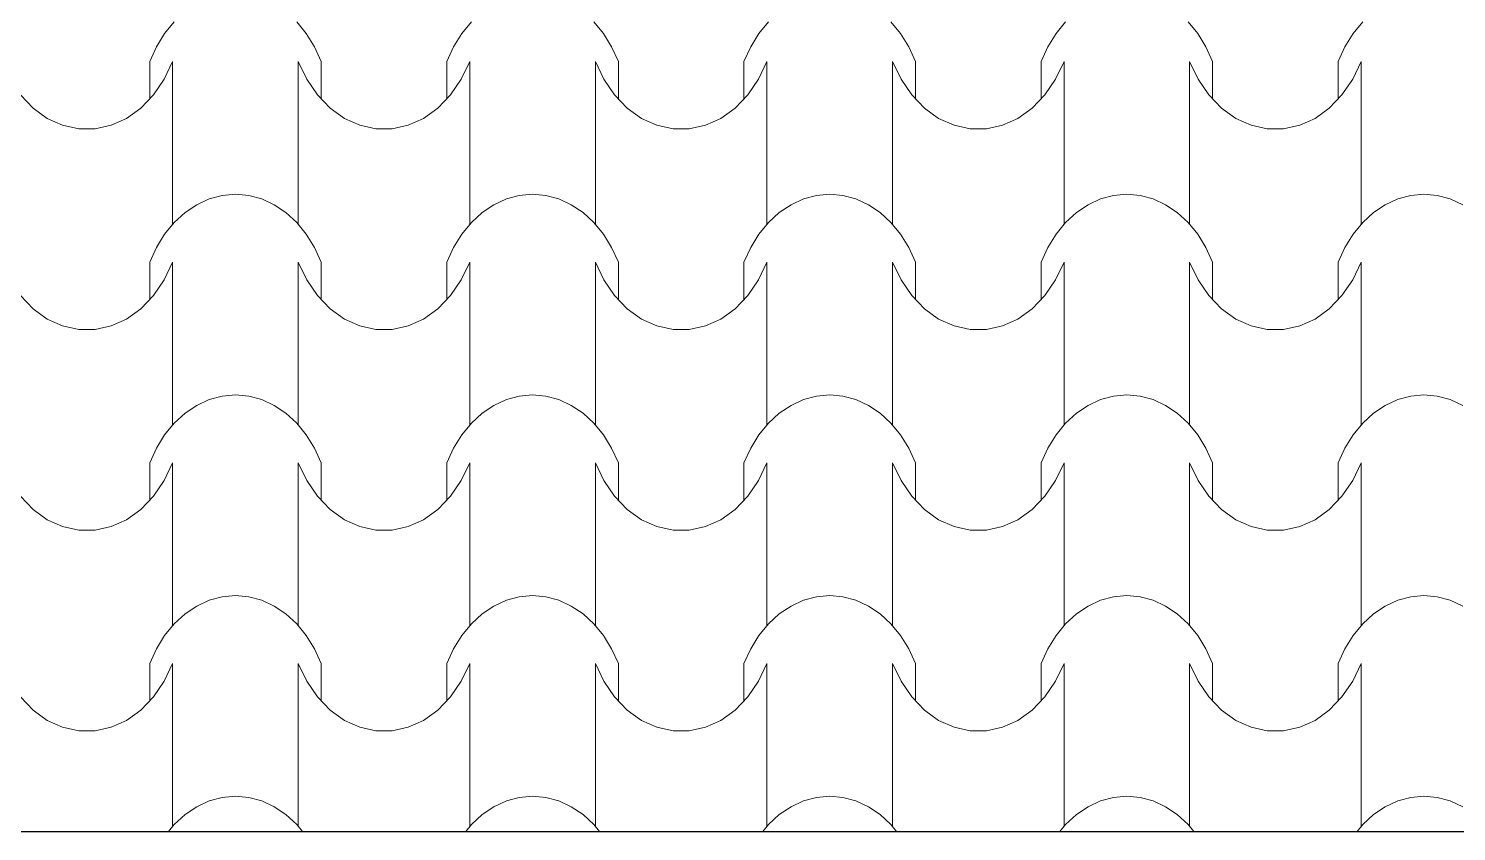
# Model space of a CAD drawing. Header units: millimetres. Extents: x 42452 to 2852333, y -419346 to 834876.
# Drawn here: x 2630240 to 2633486, y 648062 to 649887 of the extents above; entities that cross this region are included whole.
import ezdxf

# ---------------------------------------------------------------- set-up
doc = ezdxf.new("R2010")
doc.units = ezdxf.units.MM
doc.layers.add('M-2 keramitin shtrixi_Ном._пера__21_Pen_No__1', color=7, linetype='Continuous', lineweight=15)
doc.layers.add('memar', color=7, linetype='Continuous', lineweight=25)

# ---------------------------------------------------------------- blocks, each defined once
blk = doc.blocks.new('*X17')
at = {"layer": 'M-2 keramitin shtrixi_Ном._пера__21_Pen_No__1', "color": 7, "linetype": 'Continuous', "lineweight": 15}
for p, q in [((-255790, -1360834.4), (-255768.2, -1360807.7)), ((-255489.8, -1360807.7), (-255468, -1360834.4)), ((-255114.5, -1360834.4), (-255092.6, -1360807.7)), ((-254814.3, -1360807.7), (-254792.5, -1360834.4)), ((-254438.9, -1360834.4), (-254417.1, -1360807.7)), ((-254138.7, -1360807.7), (-254116.9, -1360834.4)), ((-253763.3, -1360834.4), (-253741.5, -1360807.7)), ((-253463.2, -1360807.7), (-253441.3, -1360834.4)), ((-253087.8, -1360834.4), (-253066, -1360807.7)), ((-255808.7, -1360864.6), (-255790, -1360834.4)), ((-255468, -1360834.4), (-255449.3, -1360864.6)), ((-255133.2, -1360864.6), (-255114.5, -1360834.4)), ((-254792.5, -1360834.4), (-254773.7, -1360864.6)), ((-254457.6, -1360864.6), (-254438.9, -1360834.4)), ((-254116.9, -1360834.4), (-254098.2, -1360864.6)), ((-253782.1, -1360864.6), (-253763.3, -1360834.4)), ((-253441.3, -1360834.4), (-253422.6, -1360864.6)), ((-253106.5, -1360864.6), (-253087.8, -1360834.4)), ((-255824, -1360897.8), (-255808.7, -1360864.6)), ((-255449.3, -1360864.6), (-255434, -1360897.8)), ((-255148.5, -1360897.8), (-255133.2, -1360864.6)), ((-254773.7, -1360864.6), (-254758.4, -1360897.8)), ((-254472.9, -1360897.8), (-254457.6, -1360864.6)), ((-254098.2, -1360864.6), (-254082.9, -1360897.8)), ((-253797.4, -1360897.8), (-253782.1, -1360864.6)), ((-253422.6, -1360864.6), (-253407.3, -1360897.8)), ((-253121.8, -1360897.8), (-253106.5, -1360864.6)), ((-255824, -1360982.9), (-255824, -1360897.8)), ((-255771.8, -1360897.8), (-255791.1, -1360938.3)), ((-255771.8, -1361082.9), (-255771.8, -1360897.8)), ((-255486.3, -1361082.9), (-255486.3, -1360897.8)), ((-255466.9, -1360938.3), (-255486.3, -1360897.8)), ((-255434, -1360982.9), (-255434, -1360897.8)), ((-255148.5, -1360982.9), (-255148.5, -1360897.8)), ((-255096.2, -1360897.8), (-255115.5, -1360938.3)), ((-255096.2, -1361082.9), (-255096.2, -1360897.8)), ((-254810.7, -1361082.9), (-254810.7, -1360897.8)), ((-254791.4, -1360938.3), (-254810.7, -1360897.8)), ((-254758.4, -1360982.9), (-254758.4, -1360897.8)), ((-254472.9, -1360982.9), (-254472.9, -1360897.8)), ((-254420.7, -1360897.8), (-254440, -1360938.3)), ((-254420.7, -1361082.9), (-254420.7, -1360897.8)), ((-254135.1, -1361082.9), (-254135.1, -1360897.8)), ((-254115.8, -1360938.3), (-254135.1, -1360897.8)), ((-254082.9, -1360982.9), (-254082.9, -1360897.8)), ((-253797.4, -1360982.9), (-253797.4, -1360897.8)), ((-253745.1, -1360897.8), (-253764.4, -1360938.3)), ((-253745.1, -1361082.9), (-253745.1, -1360897.8)), ((-253459.6, -1361082.9), (-253459.6, -1360897.8)), ((-253440.3, -1360938.3), (-253459.6, -1360897.8)), ((-253407.3, -1360982.9), (-253407.3, -1360897.8)), ((-253121.8, -1360982.9), (-253121.8, -1360897.8)), ((-253069.5, -1360897.8), (-253088.9, -1360938.3)), ((-253069.5, -1361082.9), (-253069.5, -1360897.8)), ((-255791.1, -1360938.3), (-255815.5, -1360974.1)), ((-255442.5, -1360974.1), (-255466.9, -1360938.3)), ((-255115.5, -1360938.3), (-255140, -1360974.1)), ((-254767, -1360974.1), (-254791.4, -1360938.3)), ((-254440, -1360938.3), (-254464.4, -1360974.1)), ((-254091.4, -1360974.1), (-254115.8, -1360938.3)), ((-253764.4, -1360938.3), (-253788.8, -1360974.1)), ((-253415.8, -1360974.1), (-253440.3, -1360938.3)), ((-253088.9, -1360938.3), (-253113.3, -1360974.1)), ((-256089.3, -1361004), (-256118.1, -1360974.1)), ((-256056.9, -1361027.2), (-256089.3, -1361004)), ((-255844.3, -1361004), (-255876.7, -1361027.2)), ((-255815.5, -1360974.1), (-255844.3, -1361004)), ((-255413.7, -1361004), (-255442.5, -1360974.1)), ((-255381.3, -1361027.2), (-255413.7, -1361004)), ((-255168.8, -1361004), (-255201.1, -1361027.2)), ((-255140, -1360974.1), (-255168.8, -1361004)), ((-254738.2, -1361004), (-254767, -1360974.1)), ((-254705.8, -1361027.2), (-254738.2, -1361004)), ((-254493.2, -1361004), (-254525.6, -1361027.2)), ((-254464.4, -1360974.1), (-254493.2, -1361004)), ((-254062.6, -1361004), (-254091.4, -1360974.1)), ((-254030.2, -1361027.2), (-254062.6, -1361004)), ((-253817.6, -1361004), (-253850, -1361027.2)), ((-253788.8, -1360974.1), (-253817.6, -1361004)), ((-253387, -1361004), (-253415.8, -1360974.1)), ((-253354.7, -1361027.2), (-253387, -1361004)), ((-253142.1, -1361004), (-253174.4, -1361027.2)), ((-253113.3, -1360974.1), (-253142.1, -1361004)), ((-256021.9, -1361043.1), (-256056.9, -1361027.2)), ((-255876.7, -1361027.2), (-255911.7, -1361043.1)), ((-255346.4, -1361043.1), (-255381.3, -1361027.2)), ((-255201.1, -1361027.2), (-255236.1, -1361043.1)), ((-254670.8, -1361043.1), (-254705.8, -1361027.2)), ((-254525.6, -1361027.2), (-254560.5, -1361043.1)), ((-253995.3, -1361043.1), (-254030.2, -1361027.2)), ((-253850, -1361027.2), (-253885, -1361043.1)), ((-253319.7, -1361043.1), (-253354.7, -1361027.2)), ((-253174.4, -1361027.2), (-253209.4, -1361043.1)), ((-255985.4, -1361051.1), (-256021.9, -1361043.1)), ((-255966.8, -1361051.1), (-255985.4, -1361051.1)), ((-255948.2, -1361051.1), (-255966.8, -1361051.1)), ((-255911.7, -1361043.1), (-255948.2, -1361051.1)), ((-255309.8, -1361051.1), (-255346.4, -1361043.1)), ((-255291.2, -1361051.1), (-255309.8, -1361051.1)), ((-255272.7, -1361051.1), (-255291.2, -1361051.1)), ((-255236.1, -1361043.1), (-255272.7, -1361051.1)), ((-254634.2, -1361051.1), (-254670.8, -1361043.1)), ((-254615.7, -1361051.1), (-254634.2, -1361051.1)), ((-254597.1, -1361051.1), (-254615.7, -1361051.1)), ((-254560.5, -1361043.1), (-254597.1, -1361051.1)), ((-253958.7, -1361051.1), (-253995.3, -1361043.1)), ((-253940.1, -1361051.1), (-253958.7, -1361051.1)), ((-253921.6, -1361051.1), (-253940.1, -1361051.1)), ((-253885, -1361043.1), (-253921.6, -1361051.1)), ((-253283.1, -1361051.1), (-253319.7, -1361043.1)), ((-253264.6, -1361051.1), (-253283.1, -1361051.1)), ((-253246, -1361051.1), (-253264.6, -1361051.1)), ((-253209.4, -1361043.1), (-253246, -1361051.1)), ((-255771.8, -1361268), (-255771.8, -1361082.9)), ((-255486.3, -1361268), (-255486.3, -1361082.9)), ((-255096.2, -1361268), (-255096.2, -1361082.9)), ((-254810.7, -1361268), (-254810.7, -1361082.9)), ((-254420.7, -1361268), (-254420.7, -1361082.9)), ((-254135.1, -1361268), (-254135.1, -1361082.9)), ((-253745.1, -1361268), (-253745.1, -1361082.9)), ((-253459.6, -1361268), (-253459.6, -1361082.9)), ((-253069.5, -1361268), (-253069.5, -1361082.9)), ((-255743.7, -1361241.6), (-255717, -1361223.6)), ((-255717, -1361223.6), (-255688.6, -1361210.5)), ((-255688.6, -1361210.5), (-255659.1, -1361202.5)), ((-255659.1, -1361202.5), (-255629, -1361199.9)), ((-255629, -1361199.9), (-255598.9, -1361202.5)), ((-255598.9, -1361202.5), (-255569.4, -1361210.5)), ((-255569.4, -1361210.5), (-255541, -1361223.6)), ((-255541, -1361223.6), (-255514.3, -1361241.6)), ((-255068.1, -1361241.6), (-255041.4, -1361223.6)), ((-255041.4, -1361223.6), (-255013.1, -1361210.5)), ((-255013.1, -1361210.5), (-254983.6, -1361202.5)), ((-254983.6, -1361202.5), (-254953.5, -1361199.9)), ((-254953.5, -1361199.9), (-254923.4, -1361202.5)), ((-254923.4, -1361202.5), (-254893.8, -1361210.5)), ((-254893.8, -1361210.5), (-254865.5, -1361223.6)), ((-254865.5, -1361223.6), (-254838.8, -1361241.6)), ((-254392.6, -1361241.6), (-254365.9, -1361223.6)), ((-254365.9, -1361223.6), (-254337.5, -1361210.5)), ((-254337.5, -1361210.5), (-254308, -1361202.5)), ((-254308, -1361202.5), (-254277.9, -1361199.9)), ((-254277.9, -1361199.9), (-254247.8, -1361202.5)), ((-254247.8, -1361202.5), (-254218.3, -1361210.5)), ((-254218.3, -1361210.5), (-254189.9, -1361223.6)), ((-254189.9, -1361223.6), (-254163.2, -1361241.6)), ((-253717, -1361241.6), (-253690.3, -1361223.6)), ((-253690.3, -1361223.6), (-253662, -1361210.5)), ((-253662, -1361210.5), (-253632.4, -1361202.5)), ((-253632.4, -1361202.5), (-253602.3, -1361199.9)), ((-253602.3, -1361199.9), (-253572.2, -1361202.5)), ((-253572.2, -1361202.5), (-253542.7, -1361210.5)), ((-253542.7, -1361210.5), (-253514.3, -1361223.6)), ((-253514.3, -1361223.6), (-253487.7, -1361241.6)), ((-253041.5, -1361241.6), (-253014.8, -1361223.6)), ((-253014.8, -1361223.6), (-252986.4, -1361210.5)), ((-252986.4, -1361210.5), (-252956.9, -1361202.5)), ((-252956.9, -1361202.5), (-252926.8, -1361199.9)), ((-252926.8, -1361199.9), (-252896.7, -1361202.5)), ((-252896.7, -1361202.5), (-252867.2, -1361210.5)), ((-252867.2, -1361210.5), (-252838.8, -1361223.6)), ((-255790, -1361290.7), (-255768.2, -1361264.1)), ((-255768.2, -1361264.1), (-255743.7, -1361241.6)), ((-255514.3, -1361241.6), (-255489.8, -1361264.1)), ((-255489.8, -1361264.1), (-255468, -1361290.7)), ((-255114.5, -1361290.7), (-255092.6, -1361264.1)), ((-255092.6, -1361264.1), (-255068.1, -1361241.6)), ((-254838.8, -1361241.6), (-254814.3, -1361264.1)), ((-254814.3, -1361264.1), (-254792.5, -1361290.7)), ((-254438.9, -1361290.7), (-254417.1, -1361264.1)), ((-254417.1, -1361264.1), (-254392.6, -1361241.6)), ((-254163.2, -1361241.6), (-254138.7, -1361264.1)), ((-254138.7, -1361264.1), (-254116.9, -1361290.7)), ((-253763.3, -1361290.7), (-253741.5, -1361264.1)), ((-253741.5, -1361264.1), (-253717, -1361241.6)), ((-253487.7, -1361241.6), (-253463.2, -1361264.1)), ((-253463.2, -1361264.1), (-253441.3, -1361290.7)), ((-253087.8, -1361290.7), (-253066, -1361264.1)), ((-253066, -1361264.1), (-253041.5, -1361241.6)), ((-255808.7, -1361320.9), (-255790, -1361290.7)), ((-255468, -1361290.7), (-255449.3, -1361320.9)), ((-255133.2, -1361320.9), (-255114.5, -1361290.7)), ((-254792.5, -1361290.7), (-254773.7, -1361320.9)), ((-254457.6, -1361320.9), (-254438.9, -1361290.7)), ((-254116.9, -1361290.7), (-254098.2, -1361320.9)), ((-253782.1, -1361320.9), (-253763.3, -1361290.7)), ((-253441.3, -1361290.7), (-253422.6, -1361320.9)), ((-253106.5, -1361320.9), (-253087.8, -1361290.7)), ((-255824, -1361354.2), (-255808.7, -1361320.9)), ((-255449.3, -1361320.9), (-255434, -1361354.2)), ((-255148.5, -1361354.2), (-255133.2, -1361320.9)), ((-254773.7, -1361320.9), (-254758.4, -1361354.2)), ((-254472.9, -1361354.2), (-254457.6, -1361320.9)), ((-254098.2, -1361320.9), (-254082.9, -1361354.2)), ((-253797.4, -1361354.2), (-253782.1, -1361320.9)), ((-253422.6, -1361320.9), (-253407.3, -1361354.2)), ((-253121.8, -1361354.2), (-253106.5, -1361320.9)), ((-255824, -1361439.3), (-255824, -1361354.2)), ((-255771.8, -1361354.2), (-255791.1, -1361394.7)), ((-255771.8, -1361539.3), (-255771.8, -1361354.2)), ((-255486.3, -1361539.3), (-255486.3, -1361354.2)), ((-255466.9, -1361394.7), (-255486.3, -1361354.2)), ((-255434, -1361439.3), (-255434, -1361354.2)), ((-255148.5, -1361439.3), (-255148.5, -1361354.2)), ((-255096.2, -1361354.2), (-255115.5, -1361394.7)), ((-255096.2, -1361539.3), (-255096.2, -1361354.2)), ((-254810.7, -1361539.3), (-254810.7, -1361354.2)), ((-254791.4, -1361394.7), (-254810.7, -1361354.2)), ((-254758.4, -1361439.3), (-254758.4, -1361354.2)), ((-254472.9, -1361439.3), (-254472.9, -1361354.2)), ((-254420.7, -1361354.2), (-254440, -1361394.7)), ((-254420.7, -1361539.3), (-254420.7, -1361354.2)), ((-254135.1, -1361539.3), (-254135.1, -1361354.2)), ((-254115.8, -1361394.7), (-254135.1, -1361354.2)), ((-254082.9, -1361439.3), (-254082.9, -1361354.2)), ((-253797.4, -1361439.3), (-253797.4, -1361354.2)), ((-253745.1, -1361354.2), (-253764.4, -1361394.7)), ((-253745.1, -1361539.3), (-253745.1, -1361354.2)), ((-253459.6, -1361539.3), (-253459.6, -1361354.2)), ((-253440.3, -1361394.7), (-253459.6, -1361354.2)), ((-253407.3, -1361439.3), (-253407.3, -1361354.2)), ((-253121.8, -1361439.3), (-253121.8, -1361354.2)), ((-253069.5, -1361354.2), (-253088.9, -1361394.7)), ((-253069.5, -1361539.3), (-253069.5, -1361354.2)), ((-255791.1, -1361394.7), (-255815.5, -1361430.4)), ((-255442.5, -1361430.4), (-255466.9, -1361394.7)), ((-255115.5, -1361394.7), (-255140, -1361430.4)), ((-254767, -1361430.4), (-254791.4, -1361394.7)), ((-254440, -1361394.7), (-254464.4, -1361430.4)), ((-254091.4, -1361430.4), (-254115.8, -1361394.7)), ((-253764.4, -1361394.7), (-253788.8, -1361430.4)), ((-253415.8, -1361430.4), (-253440.3, -1361394.7)), ((-253088.9, -1361394.7), (-253113.3, -1361430.4)), ((-256089.3, -1361460.3), (-256118.1, -1361430.4)), ((-255815.5, -1361430.4), (-255844.3, -1361460.3)), ((-255413.7, -1361460.3), (-255442.5, -1361430.4)), ((-255140, -1361430.4), (-255168.8, -1361460.3)), ((-254738.2, -1361460.3), (-254767, -1361430.4)), ((-254464.4, -1361430.4), (-254493.2, -1361460.3)), ((-254062.6, -1361460.3), (-254091.4, -1361430.4)), ((-253788.8, -1361430.4), (-253817.6, -1361460.3)), ((-253387, -1361460.3), (-253415.8, -1361430.4)), ((-253113.3, -1361430.4), (-253142.1, -1361460.3)), ((-256056.9, -1361483.6), (-256089.3, -1361460.3)), ((-256021.9, -1361499.4), (-256056.9, -1361483.6)), ((-255876.7, -1361483.6), (-255911.7, -1361499.4)), ((-255844.3, -1361460.3), (-255876.7, -1361483.6)), ((-255381.3, -1361483.6), (-255413.7, -1361460.3)), ((-255346.4, -1361499.4), (-255381.3, -1361483.6)), ((-255201.1, -1361483.6), (-255236.1, -1361499.4)), ((-255168.8, -1361460.3), (-255201.1, -1361483.6)), ((-254705.8, -1361483.6), (-254738.2, -1361460.3)), ((-254670.8, -1361499.4), (-254705.8, -1361483.6)), ((-254525.6, -1361483.6), (-254560.5, -1361499.4)), ((-254493.2, -1361460.3), (-254525.6, -1361483.6)), ((-254030.2, -1361483.6), (-254062.6, -1361460.3)), ((-253995.3, -1361499.4), (-254030.2, -1361483.6)), ((-253850, -1361483.6), (-253885, -1361499.4)), ((-253817.6, -1361460.3), (-253850, -1361483.6)), ((-253354.7, -1361483.6), (-253387, -1361460.3)), ((-253319.7, -1361499.4), (-253354.7, -1361483.6)), ((-253174.4, -1361483.6), (-253209.4, -1361499.4)), ((-253142.1, -1361460.3), (-253174.4, -1361483.6)), ((-255985.4, -1361507.5), (-256021.9, -1361499.4)), ((-255966.8, -1361507.5), (-255985.4, -1361507.5)), ((-255948.2, -1361507.5), (-255966.8, -1361507.5)), ((-255911.7, -1361499.4), (-255948.2, -1361507.5)), ((-255309.8, -1361507.5), (-255346.4, -1361499.4)), ((-255291.2, -1361507.5), (-255309.8, -1361507.5)), ((-255272.7, -1361507.5), (-255291.2, -1361507.5)), ((-255236.1, -1361499.4), (-255272.7, -1361507.5)), ((-254634.2, -1361507.5), (-254670.8, -1361499.4)), ((-254615.7, -1361507.5), (-254634.2, -1361507.5)), ((-254597.1, -1361507.5), (-254615.7, -1361507.5)), ((-254560.5, -1361499.4), (-254597.1, -1361507.5)), ((-253958.7, -1361507.5), (-253995.3, -1361499.4)), ((-253940.1, -1361507.5), (-253958.7, -1361507.5)), ((-253921.6, -1361507.5), (-253940.1, -1361507.5)), ((-253885, -1361499.4), (-253921.6, -1361507.5)), ((-253283.1, -1361507.5), (-253319.7, -1361499.4)), ((-253264.6, -1361507.5), (-253283.1, -1361507.5)), ((-253246, -1361507.5), (-253264.6, -1361507.5)), ((-253209.4, -1361499.4), (-253246, -1361507.5)), ((-255771.8, -1361724.3), (-255771.8, -1361539.3)), ((-255486.3, -1361724.3), (-255486.3, -1361539.3)), ((-255096.2, -1361724.3), (-255096.2, -1361539.3)), ((-254810.7, -1361724.3), (-254810.7, -1361539.3)), ((-254420.7, -1361724.3), (-254420.7, -1361539.3)), ((-254135.1, -1361724.3), (-254135.1, -1361539.3)), ((-253745.1, -1361724.3), (-253745.1, -1361539.3)), ((-253459.6, -1361724.3), (-253459.6, -1361539.3)), ((-253069.5, -1361724.3), (-253069.5, -1361539.3)), ((-255743.7, -1361697.9), (-255717, -1361679.9)), ((-255717, -1361679.9), (-255688.6, -1361666.8)), ((-255688.6, -1361666.8), (-255659.1, -1361658.9)), ((-255659.1, -1361658.9), (-255629, -1361656.2)), ((-255629, -1361656.2), (-255598.9, -1361658.9)), ((-255598.9, -1361658.9), (-255569.4, -1361666.8)), ((-255569.4, -1361666.8), (-255541, -1361679.9)), ((-255541, -1361679.9), (-255514.3, -1361697.9)), ((-255068.1, -1361697.9), (-255041.4, -1361679.9)), ((-255041.4, -1361679.9), (-255013.1, -1361666.8)), ((-255013.1, -1361666.8), (-254983.6, -1361658.9)), ((-254983.6, -1361658.9), (-254953.5, -1361656.2)), ((-254953.5, -1361656.2), (-254923.4, -1361658.9)), ((-254923.4, -1361658.9), (-254893.8, -1361666.8)), ((-254893.8, -1361666.8), (-254865.5, -1361679.9)), ((-254865.5, -1361679.9), (-254838.8, -1361697.9)), ((-254392.6, -1361697.9), (-254365.9, -1361679.9)), ((-254365.9, -1361679.9), (-254337.5, -1361666.8)), ((-254337.5, -1361666.8), (-254308, -1361658.9)), ((-254308, -1361658.9), (-254277.9, -1361656.2)), ((-254277.9, -1361656.2), (-254247.8, -1361658.9)), ((-254247.8, -1361658.9), (-254218.3, -1361666.8)), ((-254218.3, -1361666.8), (-254189.9, -1361679.9)), ((-254189.9, -1361679.9), (-254163.2, -1361697.9)), ((-253717, -1361697.9), (-253690.3, -1361679.9)), ((-253690.3, -1361679.9), (-253662, -1361666.8)), ((-253662, -1361666.8), (-253632.4, -1361658.9)), ((-253632.4, -1361658.9), (-253602.3, -1361656.2)), ((-253602.3, -1361656.2), (-253572.2, -1361658.9)), ((-253572.2, -1361658.9), (-253542.7, -1361666.8)), ((-253542.7, -1361666.8), (-253514.3, -1361679.9)), ((-253514.3, -1361679.9), (-253487.7, -1361697.9)), ((-253041.5, -1361697.9), (-253014.8, -1361679.9)), ((-253014.8, -1361679.9), (-252986.4, -1361666.8)), ((-252986.4, -1361666.8), (-252956.9, -1361658.9)), ((-252956.9, -1361658.9), (-252926.8, -1361656.2)), ((-252926.8, -1361656.2), (-252896.7, -1361658.9)), ((-252896.7, -1361658.9), (-252867.2, -1361666.8)), ((-252867.2, -1361666.8), (-252838.8, -1361679.9)), ((-255768.2, -1361720.4), (-255743.7, -1361697.9)), ((-255514.3, -1361697.9), (-255489.8, -1361720.4)), ((-255092.6, -1361720.4), (-255068.1, -1361697.9)), ((-254838.8, -1361697.9), (-254814.3, -1361720.4)), ((-254417.1, -1361720.4), (-254392.6, -1361697.9)), ((-254163.2, -1361697.9), (-254138.7, -1361720.4)), ((-253741.5, -1361720.4), (-253717, -1361697.9)), ((-253487.7, -1361697.9), (-253463.2, -1361720.4)), ((-253066, -1361720.4), (-253041.5, -1361697.9)), ((-255808.7, -1361777.3), (-255790, -1361747.1)), ((-255790, -1361747.1), (-255768.2, -1361720.4)), ((-255489.8, -1361720.4), (-255468, -1361747.1)), ((-255468, -1361747.1), (-255449.3, -1361777.3)), ((-255133.2, -1361777.3), (-255114.5, -1361747.1)), ((-255114.5, -1361747.1), (-255092.6, -1361720.4)), ((-254814.3, -1361720.4), (-254792.5, -1361747.1)), ((-254792.5, -1361747.1), (-254773.7, -1361777.3)), ((-254457.6, -1361777.3), (-254438.9, -1361747.1)), ((-254438.9, -1361747.1), (-254417.1, -1361720.4)), ((-254138.7, -1361720.4), (-254116.9, -1361747.1)), ((-254116.9, -1361747.1), (-254098.2, -1361777.3)), ((-253782.1, -1361777.3), (-253763.3, -1361747.1)), ((-253763.3, -1361747.1), (-253741.5, -1361720.4)), ((-253463.2, -1361720.4), (-253441.3, -1361747.1)), ((-253441.3, -1361747.1), (-253422.6, -1361777.3)), ((-253106.5, -1361777.3), (-253087.8, -1361747.1)), ((-253087.8, -1361747.1), (-253066, -1361720.4)), ((-255824, -1361810.5), (-255808.7, -1361777.3)), ((-255449.3, -1361777.3), (-255434, -1361810.5)), ((-255148.5, -1361810.5), (-255133.2, -1361777.3)), ((-254773.7, -1361777.3), (-254758.4, -1361810.5)), ((-254472.9, -1361810.5), (-254457.6, -1361777.3)), ((-254098.2, -1361777.3), (-254082.9, -1361810.5)), ((-253797.4, -1361810.5), (-253782.1, -1361777.3)), ((-253422.6, -1361777.3), (-253407.3, -1361810.5)), ((-253121.8, -1361810.5), (-253106.5, -1361777.3)), ((-255824, -1361895.6), (-255824, -1361810.5)), ((-255771.8, -1361810.5), (-255791.1, -1361851)), ((-255771.8, -1361995.6), (-255771.8, -1361810.5)), ((-255486.3, -1361995.6), (-255486.3, -1361810.5)), ((-255466.9, -1361851), (-255486.3, -1361810.5)), ((-255434, -1361895.6), (-255434, -1361810.5)), ((-255148.5, -1361895.6), (-255148.5, -1361810.5)), ((-255096.2, -1361810.5), (-255115.5, -1361851)), ((-255096.2, -1361995.6), (-255096.2, -1361810.5)), ((-254810.7, -1361995.6), (-254810.7, -1361810.5)), ((-254791.4, -1361851), (-254810.7, -1361810.5)), ((-254758.4, -1361895.6), (-254758.4, -1361810.5)), ((-254472.9, -1361895.6), (-254472.9, -1361810.5)), ((-254420.7, -1361810.5), (-254440, -1361851)), ((-254420.7, -1361995.6), (-254420.7, -1361810.5)), ((-254135.1, -1361995.6), (-254135.1, -1361810.5)), ((-254115.8, -1361851), (-254135.1, -1361810.5)), ((-254082.9, -1361895.6), (-254082.9, -1361810.5)), ((-253797.4, -1361895.6), (-253797.4, -1361810.5)), ((-253745.1, -1361810.5), (-253764.4, -1361851)), ((-253745.1, -1361995.6), (-253745.1, -1361810.5)), ((-253459.6, -1361995.6), (-253459.6, -1361810.5)), ((-253440.3, -1361851), (-253459.6, -1361810.5)), ((-253407.3, -1361895.6), (-253407.3, -1361810.5)), ((-253121.8, -1361895.6), (-253121.8, -1361810.5)), ((-253069.5, -1361810.5), (-253088.9, -1361851)), ((-253069.5, -1361995.6), (-253069.5, -1361810.5)), ((-255791.1, -1361851), (-255815.5, -1361886.8)), ((-255442.5, -1361886.8), (-255466.9, -1361851)), ((-255115.5, -1361851), (-255140, -1361886.8)), ((-254767, -1361886.8), (-254791.4, -1361851)), ((-254440, -1361851), (-254464.4, -1361886.8)), ((-254091.4, -1361886.8), (-254115.8, -1361851)), ((-253764.4, -1361851), (-253788.8, -1361886.8)), ((-253415.8, -1361886.8), (-253440.3, -1361851)), ((-253088.9, -1361851), (-253113.3, -1361886.8)), ((-256089.3, -1361916.7), (-256118.1, -1361886.8)), ((-255815.5, -1361886.8), (-255844.3, -1361916.7)), ((-255413.7, -1361916.7), (-255442.5, -1361886.8)), ((-255140, -1361886.8), (-255168.8, -1361916.7)), ((-254738.2, -1361916.7), (-254767, -1361886.8)), ((-254464.4, -1361886.8), (-254493.2, -1361916.7)), ((-254062.6, -1361916.7), (-254091.4, -1361886.8)), ((-253788.8, -1361886.8), (-253817.6, -1361916.7)), ((-253387, -1361916.7), (-253415.8, -1361886.8)), ((-253113.3, -1361886.8), (-253142.1, -1361916.7)), ((-256056.9, -1361939.9), (-256089.3, -1361916.7)), ((-256021.9, -1361955.8), (-256056.9, -1361939.9)), ((-255876.7, -1361939.9), (-255911.7, -1361955.8)), ((-255844.3, -1361916.7), (-255876.7, -1361939.9)), ((-255381.3, -1361939.9), (-255413.7, -1361916.7)), ((-255346.4, -1361955.8), (-255381.3, -1361939.9)), ((-255201.1, -1361939.9), (-255236.1, -1361955.8)), ((-255168.8, -1361916.7), (-255201.1, -1361939.9)), ((-254705.8, -1361939.9), (-254738.2, -1361916.7)), ((-254670.8, -1361955.8), (-254705.8, -1361939.9)), ((-254525.6, -1361939.9), (-254560.5, -1361955.8)), ((-254493.2, -1361916.7), (-254525.6, -1361939.9)), ((-254030.2, -1361939.9), (-254062.6, -1361916.7)), ((-253995.3, -1361955.8), (-254030.2, -1361939.9)), ((-253850, -1361939.9), (-253885, -1361955.8)), ((-253817.6, -1361916.7), (-253850, -1361939.9)), ((-253354.7, -1361939.9), (-253387, -1361916.7)), ((-253319.7, -1361955.8), (-253354.7, -1361939.9)), ((-253174.4, -1361939.9), (-253209.4, -1361955.8)), ((-253142.1, -1361916.7), (-253174.4, -1361939.9)), ((-255985.4, -1361963.8), (-256021.9, -1361955.8)), ((-255966.8, -1361963.8), (-255985.4, -1361963.8)), ((-255948.2, -1361963.8), (-255966.8, -1361963.8)), ((-255911.7, -1361955.8), (-255948.2, -1361963.8)), ((-255309.8, -1361963.8), (-255346.4, -1361955.8)), ((-255291.2, -1361963.8), (-255309.8, -1361963.8)), ((-255272.7, -1361963.8), (-255291.2, -1361963.8)), ((-255236.1, -1361955.8), (-255272.7, -1361963.8)), ((-254634.2, -1361963.8), (-254670.8, -1361955.8)), ((-254615.7, -1361963.8), (-254634.2, -1361963.8)), ((-254597.1, -1361963.8), (-254615.7, -1361963.8)), ((-254560.5, -1361955.8), (-254597.1, -1361963.8)), ((-253958.7, -1361963.8), (-253995.3, -1361955.8)), ((-253940.1, -1361963.8), (-253958.7, -1361963.8)), ((-253921.6, -1361963.8), (-253940.1, -1361963.8)), ((-253885, -1361955.8), (-253921.6, -1361963.8)), ((-253283.1, -1361963.8), (-253319.7, -1361955.8)), ((-253264.6, -1361963.8), (-253283.1, -1361963.8)), ((-253246, -1361963.8), (-253264.6, -1361963.8)), ((-253209.4, -1361955.8), (-253246, -1361963.8)), ((-255771.8, -1362180.7), (-255771.8, -1361995.6)), ((-255486.3, -1362180.7), (-255486.3, -1361995.6)), ((-255096.2, -1362180.7), (-255096.2, -1361995.6)), ((-254810.7, -1362180.7), (-254810.7, -1361995.6)), ((-254420.7, -1362180.7), (-254420.7, -1361995.6)), ((-254135.1, -1362180.7), (-254135.1, -1361995.6)), ((-253745.1, -1362180.7), (-253745.1, -1361995.6)), ((-253459.6, -1362180.7), (-253459.6, -1361995.6)), ((-253069.5, -1362180.7), (-253069.5, -1361995.6)), ((-255743.7, -1362154.3), (-255717, -1362136.3)), ((-255717, -1362136.3), (-255688.6, -1362123.2)), ((-255688.6, -1362123.2), (-255659.1, -1362115.2)), ((-255659.1, -1362115.2), (-255629, -1362112.6)), ((-255629, -1362112.6), (-255598.9, -1362115.2)), ((-255598.9, -1362115.2), (-255569.4, -1362123.2)), ((-255569.4, -1362123.2), (-255541, -1362136.3)), ((-255541, -1362136.3), (-255514.3, -1362154.3)), ((-255068.1, -1362154.3), (-255041.4, -1362136.3)), ((-255041.4, -1362136.3), (-255013.1, -1362123.2)), ((-255013.1, -1362123.2), (-254983.6, -1362115.2)), ((-254983.6, -1362115.2), (-254953.5, -1362112.6)), ((-254953.5, -1362112.6), (-254923.4, -1362115.2)), ((-254923.4, -1362115.2), (-254893.8, -1362123.2)), ((-254893.8, -1362123.2), (-254865.5, -1362136.3)), ((-254865.5, -1362136.3), (-254838.8, -1362154.3)), ((-254392.6, -1362154.3), (-254365.9, -1362136.3)), ((-254365.9, -1362136.3), (-254337.5, -1362123.2)), ((-254337.5, -1362123.2), (-254308, -1362115.2)), ((-254308, -1362115.2), (-254277.9, -1362112.6)), ((-254277.9, -1362112.6), (-254247.8, -1362115.2)), ((-254247.8, -1362115.2), (-254218.3, -1362123.2)), ((-254218.3, -1362123.2), (-254189.9, -1362136.3)), ((-254189.9, -1362136.3), (-254163.2, -1362154.3)), ((-253717, -1362154.3), (-253690.3, -1362136.3)), ((-253690.3, -1362136.3), (-253662, -1362123.2)), ((-253662, -1362123.2), (-253632.4, -1362115.2)), ((-253632.4, -1362115.2), (-253602.3, -1362112.6)), ((-253602.3, -1362112.6), (-253572.2, -1362115.2)), ((-253572.2, -1362115.2), (-253542.7, -1362123.2)), ((-253542.7, -1362123.2), (-253514.3, -1362136.3)), ((-253514.3, -1362136.3), (-253487.7, -1362154.3)), ((-253041.5, -1362154.3), (-253014.8, -1362136.3)), ((-253014.8, -1362136.3), (-252986.4, -1362123.2)), ((-252986.4, -1362123.2), (-252956.9, -1362115.2)), ((-252956.9, -1362115.2), (-252926.8, -1362112.6)), ((-252926.8, -1362112.6), (-252896.7, -1362115.2)), ((-252896.7, -1362115.2), (-252867.2, -1362123.2)), ((-252867.2, -1362123.2), (-252838.8, -1362136.3)), ((-255768.2, -1362176.8), (-255743.7, -1362154.3)), ((-255514.3, -1362154.3), (-255489.8, -1362176.8)), ((-255092.6, -1362176.8), (-255068.1, -1362154.3)), ((-254838.8, -1362154.3), (-254814.3, -1362176.8)), ((-254417.1, -1362176.8), (-254392.6, -1362154.3)), ((-254163.2, -1362154.3), (-254138.7, -1362176.8)), ((-253741.5, -1362176.8), (-253717, -1362154.3)), ((-253487.7, -1362154.3), (-253463.2, -1362176.8)), ((-253066, -1362176.8), (-253041.5, -1362154.3)), ((-255808.7, -1362233.6), (-255790, -1362203.4)), ((-255790, -1362203.4), (-255768.2, -1362176.8)), ((-255489.8, -1362176.8), (-255468, -1362203.4)), ((-255468, -1362203.4), (-255449.3, -1362233.6)), ((-255133.2, -1362233.6), (-255114.5, -1362203.4)), ((-255114.5, -1362203.4), (-255092.6, -1362176.8)), ((-254814.3, -1362176.8), (-254792.5, -1362203.4)), ((-254792.5, -1362203.4), (-254773.7, -1362233.6)), ((-254457.6, -1362233.6), (-254438.9, -1362203.4)), ((-254438.9, -1362203.4), (-254417.1, -1362176.8)), ((-254138.7, -1362176.8), (-254116.9, -1362203.4)), ((-254116.9, -1362203.4), (-254098.2, -1362233.6)), ((-253782.1, -1362233.6), (-253763.3, -1362203.4)), ((-253763.3, -1362203.4), (-253741.5, -1362176.8)), ((-253463.2, -1362176.8), (-253441.3, -1362203.4)), ((-253441.3, -1362203.4), (-253422.6, -1362233.6)), ((-253106.5, -1362233.6), (-253087.8, -1362203.4)), ((-253087.8, -1362203.4), (-253066, -1362176.8)), ((-255824, -1362266.9), (-255808.7, -1362233.6)), ((-255449.3, -1362233.6), (-255434, -1362266.9)), ((-255148.5, -1362266.9), (-255133.2, -1362233.6)), ((-254773.7, -1362233.6), (-254758.4, -1362266.9)), ((-254472.9, -1362266.9), (-254457.6, -1362233.6)), ((-254098.2, -1362233.6), (-254082.9, -1362266.9)), ((-253797.4, -1362266.9), (-253782.1, -1362233.6)), ((-253422.6, -1362233.6), (-253407.3, -1362266.9)), ((-253121.8, -1362266.9), (-253106.5, -1362233.6)), ((-255824, -1362352), (-255824, -1362266.9)), ((-255771.8, -1362266.9), (-255791.1, -1362307.4)), ((-255771.8, -1362452), (-255771.8, -1362266.9)), ((-255486.3, -1362452), (-255486.3, -1362266.9)), ((-255466.9, -1362307.4), (-255486.3, -1362266.9)), ((-255434, -1362352), (-255434, -1362266.9)), ((-255148.5, -1362352), (-255148.5, -1362266.9)), ((-255096.2, -1362266.9), (-255115.5, -1362307.4)), ((-255096.2, -1362452), (-255096.2, -1362266.9)), ((-254810.7, -1362452), (-254810.7, -1362266.9)), ((-254791.4, -1362307.4), (-254810.7, -1362266.9)), ((-254758.4, -1362352), (-254758.4, -1362266.9)), ((-254472.9, -1362352), (-254472.9, -1362266.9)), ((-254420.7, -1362266.9), (-254440, -1362307.4)), ((-254420.7, -1362452), (-254420.7, -1362266.9)), ((-254135.1, -1362452), (-254135.1, -1362266.9)), ((-254115.8, -1362307.4), (-254135.1, -1362266.9)), ((-254082.9, -1362352), (-254082.9, -1362266.9)), ((-253797.4, -1362352), (-253797.4, -1362266.9)), ((-253745.1, -1362266.9), (-253764.4, -1362307.4)), ((-253745.1, -1362452), (-253745.1, -1362266.9)), ((-253459.6, -1362452), (-253459.6, -1362266.9)), ((-253440.3, -1362307.4), (-253459.6, -1362266.9)), ((-253407.3, -1362352), (-253407.3, -1362266.9)), ((-253121.8, -1362352), (-253121.8, -1362266.9)), ((-253069.5, -1362266.9), (-253088.9, -1362307.4)), ((-253069.5, -1362452), (-253069.5, -1362266.9)), ((-255791.1, -1362307.4), (-255815.5, -1362343.1)), ((-255442.5, -1362343.1), (-255466.9, -1362307.4)), ((-255115.5, -1362307.4), (-255140, -1362343.1)), ((-254767, -1362343.1), (-254791.4, -1362307.4)), ((-254440, -1362307.4), (-254464.4, -1362343.1)), ((-254091.4, -1362343.1), (-254115.8, -1362307.4)), ((-253764.4, -1362307.4), (-253788.8, -1362343.1)), ((-253415.8, -1362343.1), (-253440.3, -1362307.4)), ((-253088.9, -1362307.4), (-253113.3, -1362343.1)), ((-256089.3, -1362373), (-256118.1, -1362343.1)), ((-255815.5, -1362343.1), (-255844.3, -1362373)), ((-255413.7, -1362373), (-255442.5, -1362343.1)), ((-255140, -1362343.1), (-255168.8, -1362373)), ((-254738.2, -1362373), (-254767, -1362343.1)), ((-254464.4, -1362343.1), (-254493.2, -1362373)), ((-254062.6, -1362373), (-254091.4, -1362343.1)), ((-253788.8, -1362343.1), (-253817.6, -1362373)), ((-253387, -1362373), (-253415.8, -1362343.1)), ((-253113.3, -1362343.1), (-253142.1, -1362373)), ((-256056.9, -1362396.3), (-256089.3, -1362373)), ((-256021.9, -1362412.1), (-256056.9, -1362396.3)), ((-255876.7, -1362396.3), (-255911.7, -1362412.1)), ((-255844.3, -1362373), (-255876.7, -1362396.3)), ((-255381.3, -1362396.3), (-255413.7, -1362373)), ((-255346.4, -1362412.1), (-255381.3, -1362396.3)), ((-255201.1, -1362396.3), (-255236.1, -1362412.1)), ((-255168.8, -1362373), (-255201.1, -1362396.3)), ((-254705.8, -1362396.3), (-254738.2, -1362373)), ((-254670.8, -1362412.1), (-254705.8, -1362396.3)), ((-254525.6, -1362396.3), (-254560.5, -1362412.1)), ((-254493.2, -1362373), (-254525.6, -1362396.3)), ((-254030.2, -1362396.3), (-254062.6, -1362373)), ((-253995.3, -1362412.1), (-254030.2, -1362396.3)), ((-253850, -1362396.3), (-253885, -1362412.1)), ((-253817.6, -1362373), (-253850, -1362396.3)), ((-253354.7, -1362396.3), (-253387, -1362373)), ((-253319.7, -1362412.1), (-253354.7, -1362396.3)), ((-253174.4, -1362396.3), (-253209.4, -1362412.1)), ((-253142.1, -1362373), (-253174.4, -1362396.3)), ((-255985.4, -1362420.2), (-256021.9, -1362412.1)), ((-255966.8, -1362420.2), (-255985.4, -1362420.2)), ((-255948.2, -1362420.2), (-255966.8, -1362420.2)), ((-255911.7, -1362412.1), (-255948.2, -1362420.2)), ((-255309.8, -1362420.2), (-255346.4, -1362412.1)), ((-255291.2, -1362420.2), (-255309.8, -1362420.2)), ((-255272.7, -1362420.2), (-255291.2, -1362420.2)), ((-255236.1, -1362412.1), (-255272.7, -1362420.2)), ((-254634.2, -1362420.2), (-254670.8, -1362412.1)), ((-254615.7, -1362420.2), (-254634.2, -1362420.2)), ((-254597.1, -1362420.2), (-254615.7, -1362420.2)), ((-254560.5, -1362412.1), (-254597.1, -1362420.2)), ((-253958.7, -1362420.2), (-253995.3, -1362412.1)), ((-253940.1, -1362420.2), (-253958.7, -1362420.2)), ((-253921.6, -1362420.2), (-253940.1, -1362420.2)), ((-253885, -1362412.1), (-253921.6, -1362420.2)), ((-253283.1, -1362420.2), (-253319.7, -1362412.1)), ((-253264.6, -1362420.2), (-253283.1, -1362420.2)), ((-253246, -1362420.2), (-253264.6, -1362420.2)), ((-253209.4, -1362412.1), (-253246, -1362420.2)), ((-255771.8, -1362637), (-255771.8, -1362452)), ((-255486.3, -1362637), (-255486.3, -1362452)), ((-255096.2, -1362637), (-255096.2, -1362452)), ((-254810.7, -1362637), (-254810.7, -1362452)), ((-254420.7, -1362637), (-254420.7, -1362452)), ((-254135.1, -1362637), (-254135.1, -1362452)), ((-253745.1, -1362637), (-253745.1, -1362452)), ((-253459.6, -1362637), (-253459.6, -1362452)), ((-253069.5, -1362637), (-253069.5, -1362452)), ((-255743.7, -1362610.6), (-255717, -1362592.6)), ((-255717, -1362592.6), (-255688.6, -1362579.5)), ((-255688.6, -1362579.5), (-255659.1, -1362571.6)), ((-255659.1, -1362571.6), (-255629, -1362568.9)), ((-255629, -1362568.9), (-255598.9, -1362571.6)), ((-255598.9, -1362571.6), (-255569.4, -1362579.5)), ((-255569.4, -1362579.5), (-255541, -1362592.6)), ((-255541, -1362592.6), (-255514.3, -1362610.6)), ((-255068.1, -1362610.6), (-255041.4, -1362592.6)), ((-255041.4, -1362592.6), (-255013.1, -1362579.5)), ((-255013.1, -1362579.5), (-254983.6, -1362571.6)), ((-254983.6, -1362571.6), (-254953.5, -1362568.9)), ((-254953.5, -1362568.9), (-254923.4, -1362571.6)), ((-254923.4, -1362571.6), (-254893.8, -1362579.5)), ((-254893.8, -1362579.5), (-254865.5, -1362592.6)), ((-254865.5, -1362592.6), (-254838.8, -1362610.6)), ((-254392.6, -1362610.6), (-254365.9, -1362592.6)), ((-254365.9, -1362592.6), (-254337.5, -1362579.5)), ((-254337.5, -1362579.5), (-254308, -1362571.6)), ((-254308, -1362571.6), (-254277.9, -1362568.9)), ((-254277.9, -1362568.9), (-254247.8, -1362571.6)), ((-254247.8, -1362571.6), (-254218.3, -1362579.5)), ((-254218.3, -1362579.5), (-254189.9, -1362592.6)), ((-254189.9, -1362592.6), (-254163.2, -1362610.6)), ((-253717, -1362610.6), (-253690.3, -1362592.6)), ((-253690.3, -1362592.6), (-253662, -1362579.5)), ((-253662, -1362579.5), (-253632.4, -1362571.6)), ((-253632.4, -1362571.6), (-253602.3, -1362568.9)), ((-253602.3, -1362568.9), (-253572.2, -1362571.6)), ((-253572.2, -1362571.6), (-253542.7, -1362579.5)), ((-253542.7, -1362579.5), (-253514.3, -1362592.6)), ((-253514.3, -1362592.6), (-253487.7, -1362610.6)), ((-253041.5, -1362610.6), (-253014.8, -1362592.6)), ((-253014.8, -1362592.6), (-252986.4, -1362579.5)), ((-252986.4, -1362579.5), (-252956.9, -1362571.6)), ((-252956.9, -1362571.6), (-252926.8, -1362568.9)), ((-252926.8, -1362568.9), (-252896.7, -1362571.6)), ((-252896.7, -1362571.6), (-252867.2, -1362579.5)), ((-252867.2, -1362579.5), (-252838.8, -1362592.6)), ((-255768.2, -1362633.1), (-255743.7, -1362610.6)), ((-255514.3, -1362610.6), (-255489.8, -1362633.1)), ((-255092.6, -1362633.1), (-255068.1, -1362610.6)), ((-254838.8, -1362610.6), (-254814.3, -1362633.1)), ((-254417.1, -1362633.1), (-254392.6, -1362610.6)), ((-254163.2, -1362610.6), (-254138.7, -1362633.1)), ((-253741.5, -1362633.1), (-253717, -1362610.6)), ((-253487.7, -1362610.6), (-253463.2, -1362633.1)), ((-253066, -1362633.1), (-253041.5, -1362610.6)), ((-255781.2, -1362648.9), (-255768.2, -1362633.1)), ((-255489.8, -1362633.1), (-255476.9, -1362648.9)), ((-255105.6, -1362648.9), (-255092.6, -1362633.1)), ((-254814.3, -1362633.1), (-254801.3, -1362648.9)), ((-254430, -1362648.9), (-254417.1, -1362633.1)), ((-254138.7, -1362633.1), (-254125.8, -1362648.9)), ((-253754.5, -1362648.9), (-253741.5, -1362633.1)), ((-253463.2, -1362633.1), (-253450.2, -1362648.9)), ((-253078.9, -1362648.9), (-253066, -1362633.1))]:
    blk.add_line(p, q, dxfattribs=at)
blk = doc.blocks.new('Fill_2')
at = {"layer": 'M-2 keramitin shtrixi_Ном._пера__21_Pen_No__1', "color": 7, "linetype": 'Continuous', "lineweight": 15}
blk.add_blockref('*X17', (0, 0), dxfattribs=at)

msp = doc.modelspace()

# ---------------------------------------------------------------- linework, layer by layer
at = {"layer": 'memar', "color": 0, "lineweight": 25}
msp.add_lwpolyline([(2619426.13986, 648061.54702), (2643025.59247, 648061.54702)], dxfattribs=at)

# ---------------------------------------------------------------- block references
at = {"layer": 'memar', "color": 7, "linetype": 'Continuous', "lineweight": 25}
msp.add_blockref('Fill_2', (2886339.40236, 2010710.49399), dxfattribs=at)

doc.saveas('drawing.dxf')
